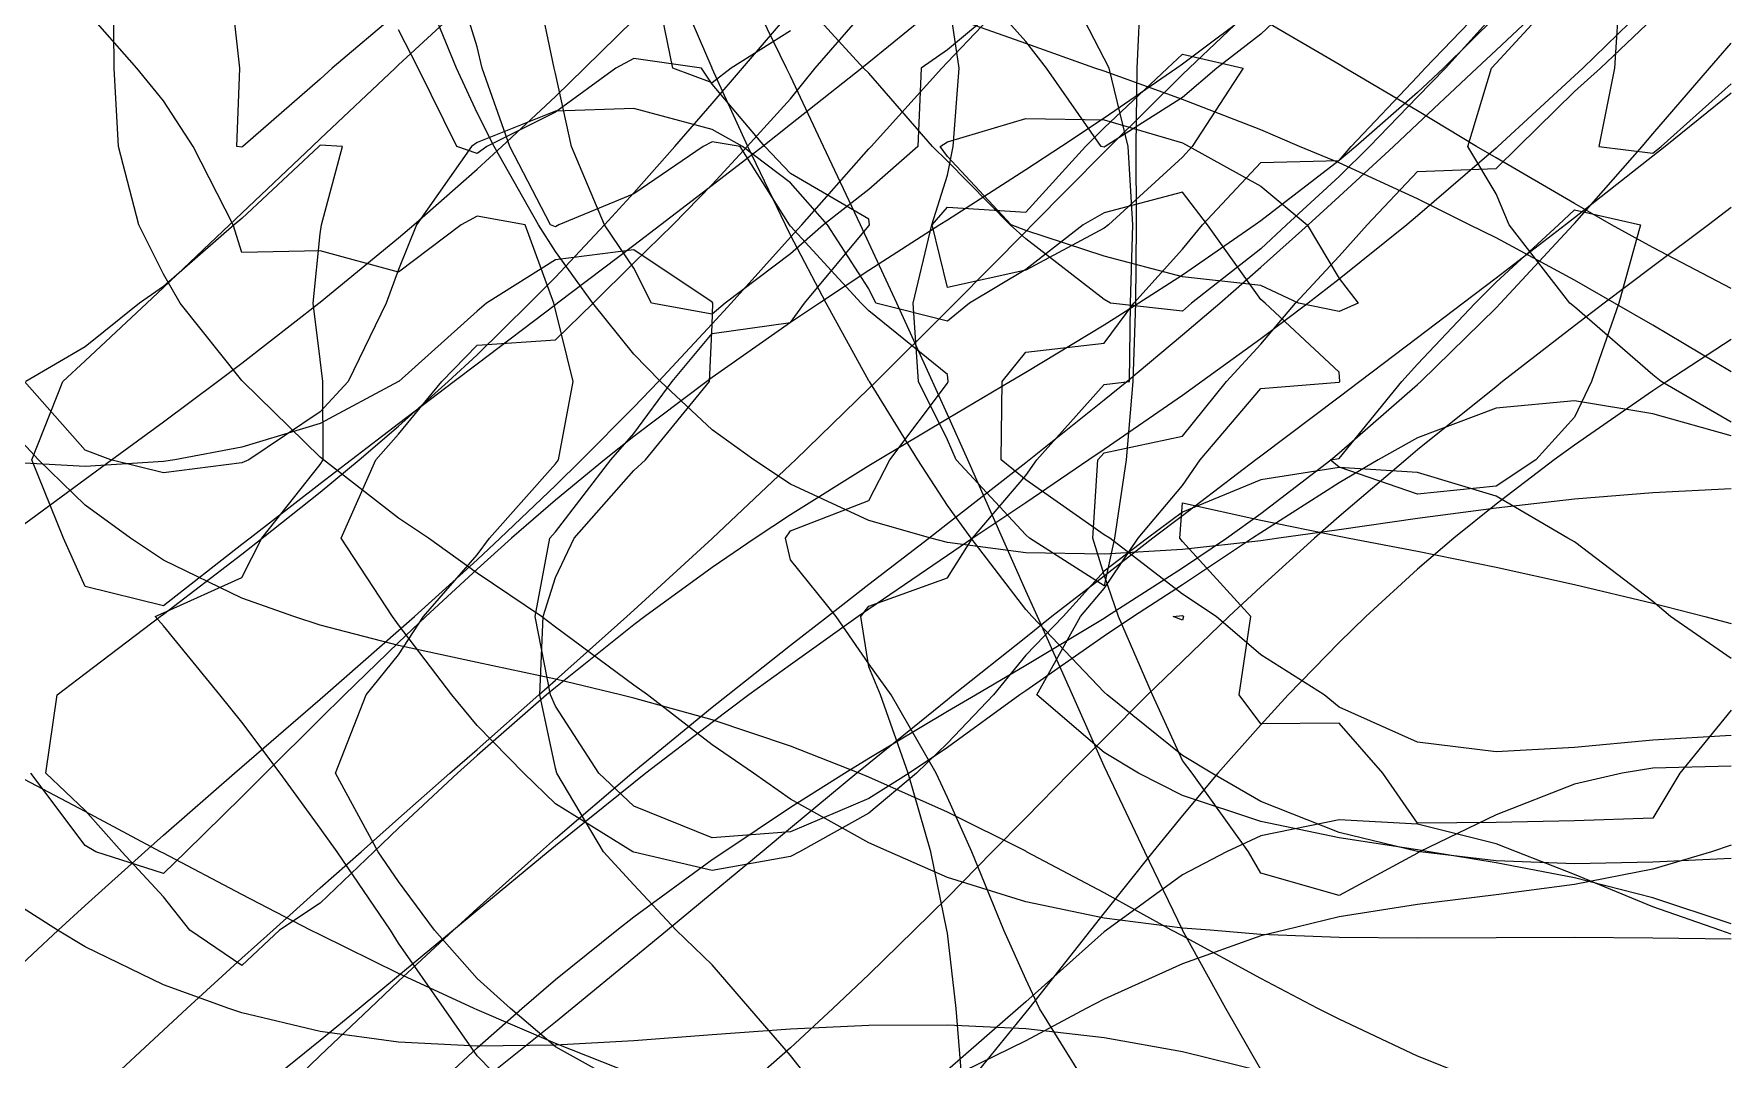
# Model space of a CAD drawing. Header units: metres. Extents: x 350990 to 353010, y 7454990 to 7457010.
# Drawn here: x 351663.5 to 351879.2, y 7455663.5 to 7455794.4 of the extents above; entities that cross this region are included whole.
import ezdxf

# ---------------------------------------------------------------- set-up
doc = ezdxf.new("R2010")
doc.units = ezdxf.units.M

msp = doc.modelspace()

# ---------------------------------------------------------------- linework, layer by layer
at = {"layer": 'CU_0p2_RL1000'}
for points in [[(351739.211, 7455660, 1000), (351730, 7455665.102, 1000), (351724.266, 7455670, 1000), (351720, 7455673.828, 1000), (351714.564, 7455680, 1000), (351710, 7455686.214, 1000), (351707.368, 7455690, 1000), (351701.942, 7455700, 1000), (351705.852, 7455710, 1000), (351710, 7455715.119, 1000), (351713.165, 7455720, 1000), (351720, 7455727.894, 1000), (351721.573, 7455730, 1000), (351730, 7455739.512, 1000), (351730.377, 7455740, 1000), (351732.257, 7455750, 1000), (351730, 7455759.154, 1000), (351729.805, 7455760, 1000), (351726.137, 7455770, 1000), (351720, 7455771.083, 1000), (351717.963, 7455770, 1000), (351710, 7455763.958, 1000), (351700, 7455766.686, 1000), (351690, 7455766.479, 1000), (351688.879, 7455770, 1000), (351683.77, 7455780, 1000), (351680, 7455785.838, 1000), (351676.615, 7455790, 1000), (351670, 7455797.469, 1000)], [(351880, 7455690.812, 1000), (351877.51, 7455690, 1000), (351870, 7455687.787, 1000), (351860, 7455685.826, 1000), (351850, 7455684.483, 1000), (351840, 7455683.264, 1000), (351830, 7455681.668, 1000), (351823.033, 7455680, 1000), (351820, 7455679.258, 1000), (351810, 7455675.696, 1000), (351800, 7455671.19, 1000), (351797.699, 7455670, 1000), (351790, 7455665.846, 1000), (351780, 7455660.975, 1000)]]:
    msp.add_polyline3d(points, dxfattribs=at)
at = {"layer": 'CU_0p2_RL1100'}
for points in [[(351723.877, 7455660, 1100), (351720, 7455663.963, 1100), (351715.793, 7455670, 1100), (351710, 7455678.34, 1100), (351708.968, 7455680, 1100), (351702.142, 7455690, 1100), (351700, 7455693.007, 1100), (351694.863, 7455700, 1100), (351690, 7455706.545, 1100), (351687.175, 7455710, 1100), (351680, 7455718.843, 1100), (351678.94, 7455720, 1100), (351680, 7455720.486, 1100), (351690, 7455724.972, 1100), (351692.53, 7455730, 1100), (351700, 7455739.419, 1100), (351700.373, 7455740, 1100), (351700.313, 7455750, 1100), (351700, 7455752.793, 1100), (351699.09, 7455760, 1100), (351700, 7455768.842, 1100), (351700.175, 7455770, 1100), (351702.851, 7455780, 1100), (351700, 7455780.154, 1100), (351699.822, 7455780, 1100), (351690, 7455770.812, 1100), (351688.995, 7455770, 1100), (351680, 7455762.112, 1100), (351676.95, 7455760, 1100), (351670, 7455754.424, 1100), (351662.441, 7455750, 1100)], [(351880, 7455679.467, 1100), (351878.534, 7455680, 1100), (351870, 7455682.958, 1100), (351860, 7455687.073, 1100), (351852.629, 7455690, 1100), (351850, 7455691.02, 1100), (351840, 7455693.526, 1100), (351830, 7455694.056, 1100), (351820, 7455692.035, 1100), (351815.619, 7455690, 1100), (351810, 7455687.04, 1100), (351800.3, 7455680, 1100), (351800, 7455679.76, 1100), (351790, 7455670.834, 1100), (351789.018, 7455670, 1100), (351780, 7455662.138, 1100)]]:
    msp.add_polyline3d(points, dxfattribs=at)
at = {"layer": 'CU_0p2_RL600'}
msp.add_polyline3d([(351850, 7455797.144, 600), (351843.568, 7455790, 600), (351840, 7455786.334, 600), (351833.861, 7455780, 600), (351830, 7455776.18, 600), (351823.259, 7455770, 600), (351820, 7455766.945, 600), (351811.166, 7455760, 600), (351810, 7455758.971, 600), (351800.808, 7455760, 600), (351800, 7455760.452, 600), (351790, 7455768.191, 600), (351788.012, 7455770, 600), (351780, 7455778.114, 600), (351778.112, 7455780, 600), (351770, 7455789.353, 600), (351769.313, 7455790, 600), (351760.199, 7455800, 600)], dxfattribs=at)
at = {"layer": 'CU_0p2_RL700'}
for points in [[(351880, 7455844.561, 700), (351876.74, 7455840, 700), (351870, 7455832.127, 700), (351860, 7455830.998, 700), (351859.319, 7455830, 700), (351859.613, 7455820, 700), (351860, 7455819.273, 700), (351864.317, 7455810, 700), (351865.766, 7455800, 700), (351865.105, 7455790, 700), (351863.136, 7455780, 700), (351870, 7455779.131, 700), (351871.078, 7455780, 700), (351880, 7455788.001, 700)], [(351880, 7455680.783, 700), (351870, 7455684.12, 700), (351860, 7455686.644, 700), (351850, 7455688.589, 700), (351841.485, 7455690, 700), (351840, 7455690.221, 700), (351830, 7455691.747, 700), (351820, 7455693.845, 700), (351810, 7455697.189, 700), (351804.392, 7455700, 700), (351800, 7455702.643, 700), (351791.399, 7455710, 700), (351796.97, 7455720, 700), (351800, 7455723.588, 700), (351804.344, 7455730, 700), (351810, 7455736.723, 700), (351812.27, 7455740, 700), (351820, 7455749.109, 700), (351830, 7455749.902, 700), (351830.079, 7455750, 700), (351830, 7455751.204, 700), (351820.535, 7455760, 700), (351820, 7455760.467, 700), (351813.209, 7455770, 700), (351810, 7455774.176, 700), (351800, 7455771.542, 700), (351797.329, 7455770, 700), (351790, 7455764.287, 700), (351782.847, 7455760, 700), (351780, 7455757.716, 700), (351770.871, 7455760, 700), (351770, 7455761.809, 700), (351764.693, 7455770, 700), (351760, 7455775.343, 700), (351753.885, 7455780, 700), (351750, 7455782.179, 700), (351740, 7455784.855, 700), (351730, 7455784.5, 700), (351720, 7455780.487, 700), (351719.304, 7455780, 700), (351712.257, 7455770, 700), (351710, 7455764.293, 700), (351708.407, 7455760, 700), (351703.561, 7455750, 700), (351700, 7455746.118, 700), (351690.887, 7455740, 700), (351690, 7455739.625, 700), (351680, 7455738.328, 700), (351673.299, 7455740, 700), (351670, 7455741.24, 700), (351662.282, 7455750, 700)]]:
    msp.add_polyline3d(points, dxfattribs=at)
at = {"layer": 'CU_0p2_RL800'}
for points in [[(351789.182, 7455800, 800), (351780, 7455792.322, 800), (351776.656, 7455790, 800), (351776.224, 7455780, 800), (351770, 7455774.512, 800), (351764.213, 7455770, 800), (351760, 7455766.297, 800), (351751.657, 7455760, 800), (351750, 7455758.599, 800), (351742.278, 7455760, 800), (351740, 7455764.476, 800), (351736.246, 7455770, 800), (351732.054, 7455780, 800), (351730, 7455789.322, 800), (351729.825, 7455790, 800), (351727.759, 7455800, 800)], [(351781.945, 7455660, 800), (351781.123, 7455670, 800), (351780, 7455679.596, 800), (351779.946, 7455680, 800), (351777.879, 7455690, 800), (351775.022, 7455700, 800), (351771.463, 7455710, 800), (351770, 7455713.581, 800), (351768.971, 7455720, 800), (351770, 7455721.32, 800), (351780, 7455724.951, 800), (351783.198, 7455730, 800), (351790, 7455737.999, 800), (351791.437, 7455740, 800), (351800, 7455749.628, 800), (351803.22, 7455750, 800), (351803.388, 7455760, 800), (351803.678, 7455770, 800), (351803.071, 7455780, 800), (351800.626, 7455790, 800), (351800, 7455791.243, 800), (351795.48, 7455800, 800)]]:
    msp.add_polyline3d(points, dxfattribs=at)
at = {"layer": 'CU_0p2_RL900'}
msp.add_polyline3d([(351797.969, 7455660, 900), (351791.756, 7455670, 900), (351790, 7455673.747, 900), (351787.2, 7455680, 900), (351783.121, 7455690, 900), (351780, 7455696.92, 900), (351778.575, 7455700, 900), (351772.84, 7455710, 900), (351770, 7455713.963, 900), (351765.81, 7455720, 900), (351760, 7455727.25, 900), (351759.341, 7455730, 900), (351760, 7455730.932, 900), (351770, 7455734.831, 900), (351772.675, 7455740, 900), (351780, 7455749.811, 900), (351780.11, 7455750, 900), (351780, 7455750.908, 900), (351770, 7455759.006, 900), (351768.999, 7455760, 900), (351760, 7455769.805, 900), (351759.848, 7455770, 900), (351753.559, 7455780, 900), (351750, 7455780.573, 900), (351748.858, 7455780, 900), (351740, 7455773.938, 900), (351730.44, 7455770, 900), (351730, 7455769.723, 900), (351729.358, 7455770, 900), (351724.19, 7455780, 900), (351720.642, 7455790, 900), (351720, 7455792.72, 900), (351717.753, 7455800, 900)], dxfattribs=at)
at = {"layer": 'CU_0p4_RL1000'}
msp.add_polyline3d([(351880, 7455743.06, 1000), (351870, 7455745.873, 1000), (351860, 7455747.544, 1000), (351850, 7455746.608, 1000), (351840, 7455742.833, 1000), (351834.97, 7455740, 1000), (351830, 7455737.073, 1000), (351820, 7455730.708, 1000), (351818.914, 7455730, 1000), (351810, 7455724.045, 1000), (351803.755, 7455720, 1000), (351800, 7455717.496, 1000), (351790, 7455710.539, 1000), (351789.234, 7455710, 1000), (351780, 7455703.295, 1000), (351775.125, 7455700, 1000), (351770, 7455696.796, 1000), (351760, 7455692.542, 1000), (351750, 7455691.758, 1000), (351740, 7455695.8, 1000), (351735.527, 7455700, 1000), (351730, 7455708.591, 1000), (351729.361, 7455710, 1000), (351727.395, 7455720, 1000), (351729.273, 7455730, 1000), (351730, 7455730.821, 1000), (351737.085, 7455740, 1000), (351740, 7455743.353, 1000), (351744.885, 7455750, 1000), (351750, 7455756.126, 1000), (351760, 7455757.521, 1000), (351761.774, 7455760, 1000), (351770, 7455769.888, 1000), (351770.082, 7455770, 1000), (351770, 7455770.717, 1000), (351760, 7455776.562, 1000), (351756.736, 7455780, 1000), (351750, 7455787.945, 1000), (351748.64, 7455790, 1000), (351740, 7455791.207, 1000), (351737.721, 7455790, 1000), (351730, 7455784.369, 1000), (351721.265, 7455780, 1000), (351720, 7455779.081, 1000), (351717.415, 7455780, 1000), (351712.472, 7455790, 1000), (351710, 7455794.869, 1000)], dxfattribs=at)
at = {"layer": 'CU_0p4_RL1100'}
for points in [[(351710, 7455797.137, 1100), (351701.503, 7455790, 1100), (351700, 7455788.574, 1100), (351690.121, 7455780, 1100), (351690, 7455779.887, 1100), (351689.367, 7455780, 1100), (351689.741, 7455790, 1100), (351688.627, 7455800, 1100)], [(351880, 7455714.635, 1100), (351872.253, 7455720, 1100), (351870, 7455721.94, 1100), (351860, 7455729.532, 1100), (351859.177, 7455730, 1100), (351850, 7455735.366, 1100), (351840, 7455738.371, 1100), (351830, 7455739.019, 1100), (351820, 7455737.446, 1100), (351810, 7455733.307, 1100), (351805.52, 7455730, 1100), (351800, 7455725.819, 1100), (351794.781, 7455720, 1100), (351790, 7455715.08, 1100), (351785.871, 7455710, 1100), (351780, 7455703.86, 1100), (351776.063, 7455700, 1100), (351770, 7455694.907, 1100), (351761.138, 7455690, 1100), (351760, 7455689.401, 1100), (351750, 7455687.612, 1100), (351740, 7455689.933, 1100), (351739.893, 7455690, 1100), (351730, 7455696.104, 1100), (351725.986, 7455700, 1100), (351720, 7455706.088, 1100), (351716.767, 7455710, 1100), (351710, 7455718.97, 1100), (351709.23, 7455720, 1100), (351702.686, 7455730, 1100), (351707.094, 7455740, 1100), (351710, 7455743.291, 1100), (351715.53, 7455750, 1100), (351720, 7455754.651, 1100), (351730, 7455755.341, 1100), (351734.804, 7455760, 1100), (351740, 7455765.149, 1100), (351744.964, 7455770, 1100), (351750, 7455775.163, 1100), (351754.445, 7455780, 1100), (351760, 7455786.066, 1100), (351763.157, 7455790, 1100), (351770, 7455797.878, 1100)]]:
    msp.add_polyline3d(points, dxfattribs=at)
at = {"layer": 'CU_0p4_RL1200'}
for points in [[(351880, 7455678.852, 1200), (351870, 7455678.96, 1200), (351860, 7455679.03, 1200), (351850, 7455679.007, 1200), (351840, 7455678.957, 1200), (351830, 7455679.038, 1200), (351820, 7455679.432, 1200), (351813.542, 7455680, 1200), (351810, 7455680.25, 1200), (351800, 7455681.533, 1200), (351790, 7455683.602, 1200), (351780, 7455686.724, 1200), (351772.568, 7455690, 1200), (351770, 7455691.12, 1200), (351760, 7455696.711, 1200), (351755.276, 7455700, 1200), (351750, 7455703.617, 1200), (351741.739, 7455710, 1200), (351740, 7455711.271, 1200), (351730, 7455718.66, 1200), (351728.219, 7455720, 1200), (351720, 7455725.538, 1200), (351713.809, 7455730, 1200), (351710, 7455732.556, 1200), (351700.42, 7455740, 1200), (351700, 7455740.333, 1200), (351690.109, 7455750, 1200), (351690, 7455750.11, 1200), (351682.107, 7455760, 1200), (351680, 7455763.694, 1200), (351676.868, 7455770, 1200), (351674.274, 7455780, 1200), (351673.711, 7455790, 1200), (351673.628, 7455800, 1200)], [(351880, 7455708.039, 1200), (351873.45, 7455700, 1200), (351870, 7455694.288, 1200), (351860, 7455693.948, 1200), (351850, 7455693.741, 1200), (351840, 7455693.644, 1200), (351835.56, 7455700, 1200), (351830, 7455706.398, 1200), (351820, 7455706.3, 1200), (351817.243, 7455710, 1200), (351818.724, 7455720, 1200), (351810, 7455729.599, 1200), (351809.647, 7455730, 1200), (351810, 7455734.518, 1200), (351820, 7455732.311, 1200), (351830, 7455730.274, 1200), (351831.243, 7455730, 1200), (351840, 7455728.331, 1200), (351850, 7455726.292, 1200), (351860, 7455724.106, 1200), (351870, 7455721.726, 1200), (351876.62, 7455720, 1200), (351880, 7455719.105, 1200)]]:
    msp.add_polyline3d(points, dxfattribs=at)
at = {"layer": 'CU_0p4_RL700'}
msp.add_polyline3d([(351825.959, 7455800, 700), (351820, 7455794.342, 700), (351814.375, 7455790, 700), (351810, 7455786.236, 700), (351800.131, 7455780, 700), (351800, 7455779.896, 700), (351799.619, 7455780, 700), (351792.631, 7455790, 700), (351790, 7455793.389, 700), (351784.141, 7455800, 700)], dxfattribs=at)
msp.add_polyline3d([(351830, 7455739.091, 700), (351828.856, 7455740, 700), (351830, 7455740.169, 700), (351837.98, 7455750, 700), (351840, 7455752.195, 700), (351847.34, 7455760, 700), (351850, 7455762.696, 700), (351857.966, 7455770, 700), (351860, 7455771.921, 700), (351868.412, 7455770, 700), (351865.67, 7455760, 700), (351862.201, 7455750, 700), (351860, 7455745.451, 700), (351855.075, 7455740, 700), (351850, 7455736.644, 700), (351840, 7455735.609, 700)], close=True, dxfattribs=at)
at = {"layer": 'CU_0p4_RL800'}
msp.add_polyline3d([(351880, 7455700.898, 800), (351870, 7455700.674, 800), (351866.076, 7455700, 800), (351860, 7455698.603, 800), (351850, 7455694.686, 800), (351840.226, 7455690, 800), (351840, 7455689.813, 800), (351830, 7455684.389, 800), (351820, 7455687.271, 800), (351818.422, 7455690, 800), (351811.231, 7455700, 800), (351810, 7455701.637, 800), (351806.159, 7455710, 800), (351801.835, 7455720, 800), (351800, 7455725.343, 800), (351798.549, 7455730, 800), (351799.187, 7455740, 800), (351800, 7455740.914, 800), (351810, 7455743.035, 800), (351815.633, 7455750, 800), (351820, 7455754.751, 800), (351824.432, 7455760, 800), (351830, 7455765.981, 800), (351833.552, 7455770, 800), (351840, 7455776.796, 800), (351850, 7455777.18, 800), (351852.867, 7455780, 800), (351860, 7455787.027, 800), (351863.308, 7455790, 800), (351870, 7455796.343, 800)], dxfattribs=at)
at = {"layer": 'CU_0p4_RL900'}
for points in [[(351760, 7455794.761, 900), (351752.432, 7455790, 900), (351750, 7455788.133, 900), (351744.964, 7455790, 900), (351742.935, 7455800, 900)], [(351880, 7455704.814, 900), (351870, 7455704.238, 900), (351860, 7455703.302, 900), (351850, 7455702.754, 900), (351840, 7455703.977, 900), (351830, 7455708.454, 900), (351828.055, 7455710, 900), (351820, 7455715.136, 900), (351814.308, 7455720, 900), (351810, 7455722.851, 900), (351800.741, 7455730, 900), (351800, 7455730.453, 900), (351790, 7455737.463, 900), (351786.876, 7455740, 900), (351786.989, 7455750, 900), (351790, 7455753.738, 900), (351800, 7455754.882, 900), (351803.777, 7455760, 900), (351810, 7455766.907, 900), (351812.543, 7455770, 900), (351820, 7455777.93, 900), (351830, 7455778.198, 900), (351831.539, 7455780, 900), (351840, 7455788.909, 900), (351840.956, 7455790, 900), (351850, 7455799.42, 900)]]:
    msp.add_polyline3d(points, dxfattribs=at)
at = {"layer": 'CU_0p8_RL1000'}
msp.add_polyline3d([(351780, 7455762.008, 1000), (351778.045, 7455770, 1000), (351780, 7455772.255, 1000), (351790, 7455771.628, 1000), (351797.621, 7455780, 1000), (351800, 7455782.396, 1000), (351808.073, 7455790, 1000), (351810, 7455791.793, 1000), (351817.724, 7455790, 1000), (351811.248, 7455780, 1000), (351810, 7455778.65, 1000), (351800.548, 7455770, 1000), (351800, 7455769.584, 1000), (351790, 7455764.205, 1000)], close=True, dxfattribs=at)
at = {"layer": 'CU_0p8_RL1200'}
msp.add_polyline3d([(351804.631, 7455800, 1200), (351804.193, 7455790, 1200), (351804.065, 7455780, 1200), (351804.079, 7455770, 1200), (351804.012, 7455760, 1200), (351803.646, 7455750, 1200), (351802.799, 7455740, 1200), (351801.31, 7455730, 1200), (351800, 7455723.933, 1200), (351790.468, 7455730, 1200), (351790, 7455730.454, 1200), (351781.107, 7455740, 1200), (351780, 7455742.568, 1200), (351776.327, 7455750, 1200), (351775.642, 7455760, 1200), (351778.014, 7455770, 1200), (351780, 7455776.334, 1200), (351780.732, 7455780, 1200), (351781.504, 7455790, 1200), (351780.006, 7455800, 1200)], dxfattribs=at)
msp.add_polyline3d([(351810, 7455719.55, 1200), (351808.794, 7455720, 1200), (351810, 7455720.132, 1200), (351810.12, 7455720, 1200)], close=True, dxfattribs=at)
at = {"layer": 'CU_0p8_RL900'}
msp.add_polyline3d([(351880, 7455744.806, 900), (351871.079, 7455750, 900), (351870, 7455750.871, 900), (351860, 7455759.514, 900), (351859.425, 7455760, 900), (351851.665, 7455770, 900), (351850, 7455773.943, 900), (351846.418, 7455780, 900), (351849.407, 7455790, 900), (351850, 7455790.618, 900), (351858.621, 7455800, 900), (351860, 7455801.409, 900), (351868.448, 7455810, 900), (351870, 7455811.54, 900), (351879.043, 7455820, 900), (351880, 7455829.807, 900)], dxfattribs=at)
at = {"layer": 'IMP_RL1000'}
for points in [[(351660, 7455730.161, 1000), (351670, 7455737.523, 1000), (351673.386, 7455740, 1000), (351680, 7455744.873, 1000), (351686.881, 7455750, 1000), (351690, 7455752.359, 1000), (351699.831, 7455760, 1000), (351700, 7455760.134, 1000), (351710, 7455768.347, 1000), (351711.927, 7455770, 1000), (351720, 7455777.089, 1000), (351723.17, 7455780, 1000), (351730, 7455786.388, 1000), (351733.715, 7455790, 1000), (351740, 7455796.17, 1000)], [(351820, 7455797.992, 1000), (351810, 7455790.518, 1000), (351809.272, 7455790, 1000), (351800, 7455783.614, 1000), (351794.565, 7455780, 1000), (351790, 7455777.036, 1000), (351780, 7455770.612, 1000), (351779.053, 7455770, 1000), (351770, 7455764.177, 1000), (351763.705, 7455760, 1000), (351760, 7455757.523, 1000), (351750, 7455750.504, 1000), (351749.316, 7455750, 1000), (351740, 7455742.975, 1000), (351736.277, 7455740, 1000), (351730, 7455734.841, 1000), (351724.41, 7455730, 1000), (351720, 7455726.068, 1000), (351713.457, 7455720, 1000), (351710, 7455716.712, 1000), (351703.098, 7455710, 1000), (351700, 7455706.938, 1000), (351693.003, 7455700, 1000), (351690, 7455697.008, 1000), (351682.852, 7455690, 1000), (351680, 7455687.225, 1000), (351671.354, 7455690, 1000), (351670, 7455690.778, 1000), (351663.064, 7455700, 1000)]]:
    msp.add_polyline3d(points, dxfattribs=at)
at = {"layer": 'IMP_RL1100'}
msp.add_polyline3d([(351780, 7455798.938, 1100), (351770, 7455790.731, 1100), (351769.1, 7455790, 1100), (351760, 7455782.789, 1100), (351756.448, 7455780, 1100), (351750, 7455775.025, 1100), (351743.45, 7455770, 1100), (351740, 7455767.378, 1100), (351730.275, 7455760, 1100), (351730, 7455759.791, 1100), (351720, 7455752.216, 1100), (351717.075, 7455750, 1100), (351710, 7455744.599, 1100), (351703.982, 7455740, 1100), (351700, 7455736.923, 1100), (351691.047, 7455730, 1100), (351690, 7455729.181, 1100), (351680, 7455721.376, 1100), (351670, 7455723.863, 1100), (351667.251, 7455730, 1100), (351663.2, 7455740, 1100), (351667.162, 7455750, 1100), (351670, 7455752.642, 1100), (351677.867, 7455760, 1100), (351680, 7455762.015, 1100), (351688.44, 7455770, 1100), (351690, 7455771.487, 1100), (351698.958, 7455780, 1100), (351700, 7455780.992, 1100), (351709.537, 7455790, 1100), (351710, 7455790.435, 1100), (351720, 7455799.703, 1100)], dxfattribs=at)
at = {"layer": 'IMP_RL500'}
for points in [[(351714.653, 7455660, 500), (351720, 7455664.972, 500), (351725.708, 7455670, 500), (351730, 7455673.694, 500), (351737.85, 7455680, 500), (351740, 7455681.691, 500), (351750, 7455688.989, 500), (351751.496, 7455690, 500), (351760, 7455695.69, 500), (351766.896, 7455700, 500), (351770, 7455701.944, 500), (351780, 7455707.92, 500), (351783.582, 7455710, 500), (351790, 7455713.818, 500), (351800, 7455719.817, 500), (351800.299, 7455720, 500), (351810, 7455726.209, 500), (351815.594, 7455730, 500), (351820, 7455733.155, 500), (351828.916, 7455740, 500), (351830, 7455740.884, 500), (351840, 7455749.607, 500), (351840.423, 7455750, 500), (351850, 7455759.403, 500), (351850.578, 7455760, 500), (351859.852, 7455770, 500), (351860, 7455770.166, 500), (351868.627, 7455780, 500), (351870, 7455781.595, 500), (351877.254, 7455790, 500), (351880, 7455793.178, 500)], [(351880, 7455755.35, 500), (351871.779, 7455750, 500), (351870, 7455748.815, 500), (351860, 7455741.89, 500), (351857.406, 7455740, 500), (351850, 7455734.363, 500), (351844.63, 7455730, 500), (351840, 7455726.034, 500), (351833.409, 7455720, 500), (351830, 7455716.693, 500), (351823.488, 7455710, 500), (351820, 7455706.206, 500), (351814.529, 7455700, 500), (351810, 7455694.607, 500), (351806.211, 7455690, 500), (351800, 7455682.19, 500), (351798.254, 7455680, 500), (351790.391, 7455670, 500), (351790, 7455669.502, 500), (351782.285, 7455660, 500)]]:
    msp.add_polyline3d(points, dxfattribs=at)
at = {"layer": 'IMP_RL600'}
for points in [[(351695.866, 7455660, 600), (351700, 7455663.973, 600), (351706.304, 7455670, 600), (351710, 7455673.496, 600), (351717.001, 7455680, 600), (351720, 7455682.754, 600), (351728.115, 7455690, 600), (351730, 7455691.667, 600), (351739.75, 7455700, 600), (351740, 7455700.212, 600), (351750, 7455708.422, 600), (351751.997, 7455710, 600), (351760, 7455716.372, 600), (351764.705, 7455720, 600), (351770, 7455724.153, 600), (351777.618, 7455730, 600), (351780, 7455731.875, 600), (351790, 7455739.665, 600), (351790.433, 7455740, 600), (351800, 7455747.672, 600), (351802.879, 7455750, 600), (351810, 7455755.966, 600), (351814.747, 7455760, 600), (351820, 7455764.61, 600), (351826.05, 7455770, 600), (351830, 7455773.608, 600), (351836.92, 7455780, 600), (351840, 7455782.885, 600), (351847.561, 7455790, 600), (351850, 7455792.3, 600), (351858.198, 7455800, 600)], [(351880, 7455772.187, 600), (351877.095, 7455770, 600), (351870, 7455764.676, 600), (351863.811, 7455760, 600), (351860, 7455757.102, 600), (351850.834, 7455750, 600), (351850, 7455749.343, 600), (351840, 7455741.264, 600), (351838.475, 7455740, 600), (351830, 7455732.765, 600), (351826.846, 7455730, 600), (351820, 7455723.787, 600), (351815.913, 7455720, 600), (351810, 7455714.32, 600), (351805.55, 7455710, 600), (351800, 7455704.434, 600), (351795.565, 7455700, 600), (351790, 7455694.299, 600), (351785.724, 7455690, 600), (351780, 7455684.168, 600), (351775.766, 7455680, 600), (351770, 7455674.321, 600), (351765.398, 7455670, 600), (351760, 7455664.986, 600), (351754.316, 7455660, 600)]]:
    msp.add_polyline3d(points, dxfattribs=at)
at = {"layer": 'IMP_RL700'}
for points in [[(351672.237, 7455660, 700), (351680, 7455667.24, 700), (351682.995, 7455670, 700), (351690, 7455676.396, 700), (351693.994, 7455680, 700), (351700, 7455685.38, 700), (351705.207, 7455690, 700), (351710, 7455694.24, 700), (351716.549, 7455700, 700), (351720, 7455703.045, 700), (351727.891, 7455710, 700), (351730, 7455711.879, 700), (351739.09, 7455720, 700), (351740, 7455720.828, 700), (351750, 7455729.976, 700), (351750.026, 7455730, 700), (351760, 7455739.394, 700), (351760.641, 7455740, 700), (351770, 7455749.097, 700), (351770.929, 7455750, 700), (351780, 7455759.052, 700), (351780.955, 7455760, 700), (351790, 7455769.162, 700), (351790.837, 7455770, 700), (351800, 7455779.266, 700), (351800.74, 7455780, 700), (351810, 7455789.175, 700), (351810.854, 7455790, 700), (351820, 7455798.72, 700)], [(351880, 7455786.795, 700), (351871.571, 7455780, 700), (351870, 7455778.761, 700), (351860, 7455770.903, 700), (351858.844, 7455770, 700), (351850, 7455763.19, 700), (351845.825, 7455760, 700), (351840, 7455755.574, 700), (351832.619, 7455750, 700), (351830, 7455748.016, 700), (351820, 7455740.469, 700), (351819.375, 7455740, 700), (351810, 7455732.861, 700), (351806.233, 7455730, 700), (351800, 7455725.162, 700), (351793.347, 7455720, 700), (351790, 7455717.337, 700), (351780.776, 7455710, 700), (351780, 7455709.366, 700), (351770, 7455701.235, 700), (351768.474, 7455700, 700), (351760, 7455692.991, 700), (351756.359, 7455690, 700), (351750, 7455684.7, 700), (351744.298, 7455680, 700), (351740, 7455676.434, 700), (351732.126, 7455670, 700), (351730, 7455668.264, 700), (351720, 7455660.249, 700)]]:
    msp.add_polyline3d(points, dxfattribs=at)
at = {"layer": 'IMP_RL800'}
for points in [[(351660, 7455673.866, 800), (351666.578, 7455680, 800), (351670, 7455683.152, 800), (351677.636, 7455690, 800), (351680, 7455692.101, 800), (351689.056, 7455700, 800), (351690, 7455700.822, 800), (351700, 7455709.467, 800), (351700.617, 7455710, 800), (351710, 7455718.217, 800), (351712.007, 7455720, 800), (351720, 7455727.248, 800), (351722.963, 7455730, 800), (351730, 7455736.72, 800), (351733.342, 7455740, 800), (351740, 7455746.744, 800), (351743.136, 7455750, 800), (351750, 7455757.346, 800), (351752.441, 7455760, 800), (351760, 7455768.414, 800), (351761.422, 7455770, 800), (351770, 7455779.684, 800), (351770.285, 7455780, 800), (351779.305, 7455790, 800), (351780, 7455790.761, 800), (351788.775, 7455800, 800)], [(351870, 7455798.647, 800), (351861.075, 7455790, 800), (351860, 7455788.99, 800), (351850.235, 7455780, 800), (351850, 7455779.79, 800), (351840, 7455771.149, 800), (351838.612, 7455770, 800), (351830, 7455763.053, 800), (351826.031, 7455760, 800), (351820, 7455755.442, 800), (351812.47, 7455750, 800), (351810, 7455748.228, 800), (351800, 7455741.306, 800), (351798.058, 7455740, 800), (351790, 7455734.535, 800), (351783.234, 7455730, 800), (351780, 7455727.791, 800), (351770, 7455720.945, 800), (351768.632, 7455720, 800), (351760, 7455713.864, 800), (351754.686, 7455710, 800), (351750, 7455706.489, 800), (351741.547, 7455700, 800), (351740, 7455698.78, 800), (351730, 7455690.748, 800), (351729.08, 7455690, 800), (351720, 7455682.491, 800), (351716.997, 7455680, 800), (351710, 7455674.159, 800), (351704.965, 7455670, 800), (351700, 7455665.91, 800), (351692.653, 7455660, 800)]]:
    msp.add_polyline3d(points, dxfattribs=at)
at = {"layer": 'IMP_RL900'}
msp.add_polyline3d([(351850, 7455796.615, 900), (351843.306, 7455790, 900), (351840, 7455786.889, 900), (351832.124, 7455780, 900), (351830, 7455778.226, 900), (351820, 7455770.509, 900), (351819.287, 7455770, 900), (351810, 7455763.583, 900), (351804.444, 7455760, 900), (351800, 7455757.19, 900), (351790, 7455751.141, 900), (351788.067, 7455750, 900), (351780, 7455745.227, 900), (351771.257, 7455740, 900), (351770, 7455739.236, 900), (351760, 7455732.97, 900), (351755.497, 7455730, 900), (351750, 7455726.253, 900), (351741.396, 7455720, 900), (351740, 7455718.947, 900), (351730, 7455710.946, 900), (351728.878, 7455710, 900), (351720, 7455702.255, 900), (351717.517, 7455700, 900), (351710, 7455693, 900), (351706.842, 7455690, 900), (351700, 7455683.415, 900), (351694.799, 7455680, 900), (351690, 7455675.467, 900), (351683.377, 7455680, 900), (351680, 7455684.241, 900), (351674.68, 7455690, 900), (351670, 7455695.259, 900), (351664.988, 7455700, 900), (351666.426, 7455710, 900), (351670, 7455712.736, 900), (351679.589, 7455720, 900), (351680, 7455720.313, 900), (351690, 7455727.967, 900), (351692.603, 7455730, 900), (351700, 7455735.901, 900), (351704.942, 7455740, 900), (351710, 7455744.321, 900), (351716.323, 7455750, 900), (351720, 7455753.42, 900), (351726.714, 7455760, 900), (351730, 7455763.335, 900), (351736.271, 7455770, 900), (351740, 7455774.08, 900), (351745.236, 7455780, 900), (351750, 7455785.479, 900), (351753.876, 7455790, 900), (351760, 7455797.15, 900)], dxfattribs=at)
at = {"layer": 'PHY_RL900'}
msp.add_polyline3d([(351763.122, 7455660, 900), (351760, 7455663.999, 900), (351754.806, 7455670, 900), (351750, 7455675.562, 900), (351745.402, 7455680, 900), (351740, 7455685.758, 900), (351736.141, 7455690, 900), (351730.164, 7455700, 900), (351730, 7455700.663, 900), (351728.021, 7455710, 900), (351728.455, 7455720, 900), (351730, 7455725.007, 900), (351732.403, 7455730, 900), (351740, 7455738.633, 900), (351741.486, 7455740, 900), (351749.641, 7455750, 900), (351750, 7455757.23, 900), (351750.085, 7455760, 900), (351750, 7455760.124, 900), (351740, 7455766.822, 900), (351730, 7455765.533, 900), (351721.217, 7455760, 900), (351720, 7455758.969, 900), (351710.002, 7455750, 900), (351710, 7455749.999, 900), (351700, 7455744.64, 900), (351690, 7455741.635, 900), (351681.431, 7455740, 900), (351680, 7455739.797, 900), (351670, 7455739.136, 900), (351660, 7455739.715, 900)], dxfattribs=at)
at = {"layer": 'POT_RL1000'}
msp.add_polyline3d([(351880, 7455736.307, 1000), (351870, 7455735.804, 1000), (351860, 7455734.974, 1000), (351850, 7455733.854, 1000), (351840, 7455732.514, 1000), (351830, 7455731.068, 1000), (351822.271, 7455730, 1000), (351820, 7455729.678, 1000), (351810, 7455728.567, 1000), (351800, 7455727.96, 1000), (351790, 7455728.149, 1000), (351780, 7455729.448, 1000), (351777.904, 7455730, 1000), (351770, 7455732.26, 1000), (351760, 7455736.913, 1000), (351755.311, 7455740, 1000), (351750, 7455743.829, 1000), (351743.392, 7455750, 1000), (351740, 7455753.493, 1000), (351734.767, 7455760, 1000), (351730, 7455766.589, 1000), (351727.852, 7455770, 1000), (351722.174, 7455780, 1000), (351720, 7455784.292, 1000), (351717.372, 7455790, 1000), (351713.286, 7455800, 1000)], dxfattribs=at)
at = {"layer": 'POT_RL1100'}
msp.add_polyline3d([(351780, 7455778.707, 1100), (351779.092, 7455780, 1100), (351780, 7455780.59, 1100), (351790, 7455783.575, 1100), (351800, 7455783.393, 1100), (351810, 7455780.468, 1100), (351810.851, 7455780, 1100), (351820, 7455774.93, 1100), (351825.914, 7455770, 1100), (351830, 7455763.139, 1100), (351832.425, 7455760, 1100), (351830, 7455758.95, 1100), (351824.779, 7455760, 1100), (351820, 7455762.244, 1100), (351810, 7455763.341, 1100), (351800, 7455766.006, 1100), (351790, 7455769.273, 1100), (351788.162, 7455770, 1100)], close=True, dxfattribs=at)
at = {"layer": 'POT_RL500'}
msp.add_polyline3d([(351740, 7455661.581, 500), (351730, 7455665.516, 500), (351720, 7455669.82, 500), (351719.613, 7455670, 500), (351710, 7455674.448, 500), (351700, 7455679.372, 500), (351698.773, 7455680, 500), (351690, 7455684.523, 500), (351680, 7455689.803, 500), (351679.624, 7455690, 500), (351670, 7455695.146, 500), (351660.738, 7455700, 500)], dxfattribs=at)
at = {"layer": 'POT_RL600'}
msp.add_polyline3d([(351820, 7455661.983, 600), (351810, 7455664.447, 600), (351800, 7455666.25, 600), (351790, 7455667.38, 600), (351780, 7455667.873, 600), (351770, 7455667.815, 600), (351760, 7455667.339, 600), (351750, 7455666.621, 600), (351740, 7455665.868, 600), (351730, 7455665.308, 600), (351720, 7455665.172, 600), (351710, 7455665.686, 600), (351700, 7455667.049, 600), (351690, 7455669.426, 600), (351688.348, 7455670, 600), (351680, 7455673.007, 600), (351670, 7455677.854, 600), (351666.464, 7455680, 600), (351660, 7455684.111, 600)], dxfattribs=at)
at = {"layer": 'POT_RL700'}
msp.add_polyline3d([(351849.814, 7455660, 700), (351840, 7455663.909, 700), (351830, 7455668.606, 700), (351827.286, 7455670, 700), (351820, 7455673.8, 700), (351810, 7455679.253, 700), (351808.618, 7455680, 700), (351800, 7455684.747, 700), (351790.108, 7455690, 700), (351790, 7455690.059, 700), (351780, 7455695.041, 700), (351770, 7455699.526, 700), (351768.761, 7455700, 700), (351760, 7455703.472, 700), (351750, 7455706.822, 700), (351740, 7455709.61, 700), (351738.295, 7455710, 700), (351730, 7455711.997, 700), (351720, 7455714.148, 700), (351710, 7455716.329, 700), (351700, 7455718.891, 700), (351696.623, 7455720, 700), (351690, 7455722.348, 700), (351680, 7455727.212, 700), (351675.788, 7455730, 700), (351670, 7455734.218, 700), (351664.034, 7455740, 700), (351660, 7455744.372, 700)], dxfattribs=at)
at = {"layer": 'POT_RL800'}
msp.add_polyline3d([(351820, 7455662.213, 800), (351815.526, 7455670, 800), (351810.02, 7455680, 800), (351810, 7455680.038, 800), (351805.189, 7455690, 800), (351800.436, 7455700, 800), (351800, 7455700.914, 800), (351795.955, 7455710, 800), (351791.483, 7455720, 800), (351790, 7455723.271, 800), (351787.052, 7455730, 800), (351782.606, 7455740, 800), (351780, 7455745.771, 800), (351778.103, 7455750, 800), (351773.547, 7455760, 800), (351770, 7455767.712, 800), (351768.931, 7455770, 800), (351764.211, 7455780, 800), (351760, 7455788.948, 800), (351759.487, 7455790, 800), (351754.614, 7455800, 800)], dxfattribs=at)
at = {"layer": 'POT_RL900'}
msp.add_polyline3d([(351880, 7455689.12, 900), (351870, 7455688.644, 900), (351860, 7455688.462, 900), (351850, 7455688.83, 900), (351840.34, 7455690, 900), (351840, 7455690.044, 900), (351830, 7455692.463, 900), (351820, 7455696.418, 900), (351813.73, 7455700, 900), (351810, 7455702.266, 900), (351800.399, 7455710, 900), (351800, 7455710.341, 900), (351790.828, 7455720, 900), (351790, 7455720.922, 900), (351783.032, 7455730, 900), (351780, 7455734.167, 900), (351776.219, 7455740, 900), (351770.055, 7455750, 900), (351770, 7455750.093, 900), (351764.549, 7455760, 900), (351760, 7455768.697, 900), (351759.352, 7455770, 900), (351754.542, 7455780, 900), (351750, 7455789.955, 900), (351749.98, 7455790, 900), (351745.683, 7455800, 900)], dxfattribs=at)
at = {"layer": 'QMP_RL500'}
msp.add_polyline3d([(351880, 7455751.226, 500), (351870, 7455757.208, 500), (351865.111, 7455760, 500), (351860, 7455762.938, 500), (351850, 7455768.319, 500), (351846.605, 7455770, 500), (351840, 7455773.32, 500), (351830, 7455777.901, 500), (351824.945, 7455780, 500), (351820, 7455782.104, 500), (351810, 7455785.985, 500), (351800, 7455789.591, 500), (351798.807, 7455790, 500), (351790, 7455793.132, 500), (351780, 7455796.681, 500)], dxfattribs=at)
at = {"layer": 'QMP_RL600'}
msp.add_polyline3d([(351880, 7455761.881, 600), (351870, 7455767.099, 600), (351864.736, 7455770, 600), (351860, 7455772.71, 600), (351850, 7455778.56, 600), (351847.513, 7455780, 600), (351840, 7455784.552, 600), (351830.744, 7455790, 600), (351830, 7455790.461, 600), (351820, 7455796.306, 600)], dxfattribs=at)

doc.saveas('drawing.dxf')
